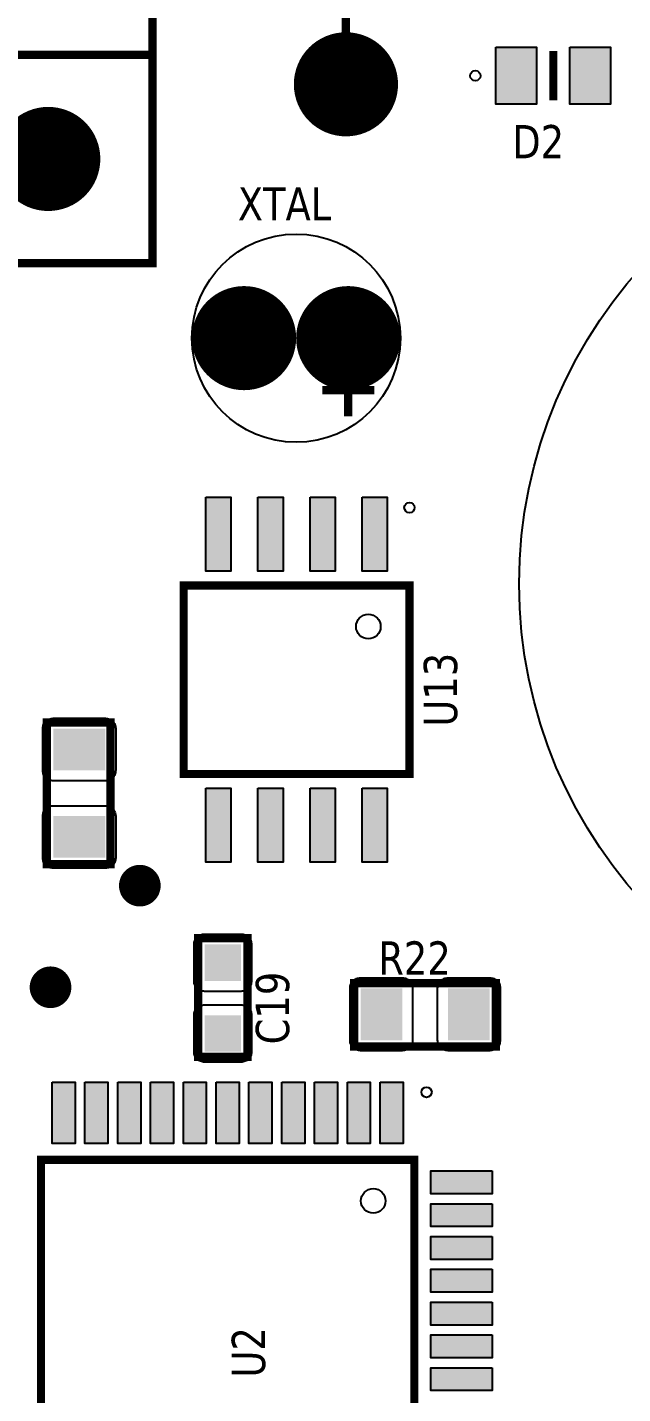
# Model space of a CAD drawing. Header units: millimetres. Extents: x 124 to 302, y 105 to 223.
# Drawn here: x 148.378 to 148.949, y 112.572 to 113.884 of the extents above; entities that cross this region are included whole.
import ezdxf

# ---------------------------------------------------------------- set-up
doc = ezdxf.new("R2010")
doc.units = ezdxf.units.MM
doc.styles.get("Standard").update_dxf_attribs({"font": 'tahoma.ttf'})

# ---------------------------------------------------------------- blocks, each defined once
blk = doc.blocks.new('RPAD')
blk.add_trace([(-0.5, -0.5), (-0.5, 0.5), (0.5, -0.5), (0.5, 0.5)])
blk = doc.blocks.new('EPAD')
at = {"const_width": 0.5}
blk.add_lwpolyline([(-0.25, 0, 1), (0.25, 0, 1)], format="xyb", close=True, dxfattribs=at)

msp = doc.modelspace()

# ---------------------------------------------------------------- linework, layer by layer
for points, const_width in [([(148.6838, 113.9297), (148.6838, 113.8797)], 0.008), ([(148.6838, 113.9297), (148.6838, 113.8797)], 0.008), ([(148.6838, 113.9297), (148.6838, 113.8797)], 0.008), ([(147.8981, 113.658), (148.4981, 113.658), (148.4981, 113.908), (147.8981, 113.908), (147.8981, 113.658)], 0.008), ([(147.8981, 113.658), (148.4981, 113.658), (148.4981, 113.908), (147.8981, 113.908), (147.8981, 113.658)], 0.008), ([(147.8981, 113.658), (148.4981, 113.658), (148.4981, 113.908), (147.8981, 113.908), (147.8981, 113.658)], 0.008), ([(148.8828, 113.8616), (148.8828, 113.8144)], 0.00787), ([(148.8828, 113.8616), (148.8828, 113.8144)], 0.00787), ([(148.8828, 113.8616), (148.8828, 113.8144)], 0.00787), ([(147.8981, 113.858), (148.4981, 113.858)], 0.008), ([(147.8981, 113.858), (148.4981, 113.858)], 0.008), ([(147.8981, 113.858), (148.4981, 113.858)], 0.008), ([(148.686, 113.5109), (148.686, 113.5609)], 0.008), ([(148.686, 113.5109), (148.686, 113.5609)], 0.008), ([(148.686, 113.5109), (148.686, 113.5609)], 0.008), ([(148.711, 113.5359), (148.661, 113.5359)], 0.008), ([(148.711, 113.5359), (148.661, 113.5359)], 0.008), ([(148.711, 113.5359), (148.661, 113.5359)], 0.008), ([(148.5281, 113.3483), (148.5281, 113.1672), (148.7447, 113.1672), (148.7447, 113.3483), (148.5281, 113.3483)], 0.00787), ([(148.5281, 113.3483), (148.5281, 113.1672), (148.7447, 113.1672), (148.7447, 113.3483), (148.5281, 113.3483)], 0.00787), ([(148.5281, 113.3483), (148.5281, 113.1672), (148.7447, 113.1672), (148.7447, 113.3483), (148.5281, 113.3483)], 0.00787), ([(148.3969, 113.0808), (148.4579, 113.0808), (148.4579, 113.2168), (148.3969, 113.2168), (148.3969, 113.0808)], 0.008), ([(148.3969, 113.0808), (148.4579, 113.0808), (148.4579, 113.2168), (148.3969, 113.2168), (148.3969, 113.0808)], 0.008), ([(148.3969, 113.0808), (148.4579, 113.0808), (148.4579, 113.2168), (148.3969, 113.2168), (148.3969, 113.0808)], 0.008), ([(148.542, 112.8955), (148.5893, 112.8955), (148.5893, 113.0096), (148.542, 113.0096), (148.542, 112.8955)], 0.008), ([(148.542, 112.8955), (148.5893, 112.8955), (148.5893, 113.0096), (148.542, 113.0096), (148.542, 112.8955)], 0.008), ([(148.542, 112.8955), (148.5893, 112.8955), (148.5893, 113.0096), (148.542, 113.0096), (148.542, 112.8955)], 0.008), ([(148.6918, 112.9055), (148.8278, 112.9055), (148.8278, 112.9665), (148.6918, 112.9665), (148.6918, 112.9055)], 0.008), ([(148.6918, 112.9055), (148.8278, 112.9055), (148.8278, 112.9665), (148.6918, 112.9665), (148.6918, 112.9055)], 0.008), ([(148.6918, 112.9055), (148.8278, 112.9055), (148.8278, 112.9665), (148.6918, 112.9665), (148.6918, 112.9055)], 0.008), ([(148.3911, 112.7966), (148.3911, 112.4384), (148.7494, 112.4384), (148.7494, 112.7966), (148.3911, 112.7966)], 0.00787), ([(148.3911, 112.7966), (148.3911, 112.4384), (148.7494, 112.4384), (148.7494, 112.7966), (148.3911, 112.7966)], 0.00787), ([(148.3911, 112.7966), (148.3911, 112.4384), (148.7494, 112.4384), (148.7494, 112.7966), (148.3911, 112.7966)], 0.00787)]:
    msp.add_lwpolyline(points, dxfattribs=dict(const_width=const_width))
for points in [[(148.8278, 113.8655), (148.8668, 113.8655), (148.8668, 113.8105), (148.8278, 113.8105), (148.8278, 113.8655)], [(148.8987, 113.8655), (148.9377, 113.8655), (148.9377, 113.8105), (148.8987, 113.8105), (148.8987, 113.8655)], [(148.5494, 113.433), (148.5734, 113.433), (148.5734, 113.362), (148.5494, 113.362), (148.5494, 113.433)], [(148.5994, 113.433), (148.6234, 113.433), (148.6234, 113.362), (148.5994, 113.362), (148.5994, 113.433)], [(148.6494, 113.433), (148.6734, 113.433), (148.6734, 113.362), (148.6494, 113.362), (148.6494, 113.433)], [(148.6994, 113.433), (148.7234, 113.433), (148.7234, 113.362), (148.6994, 113.362), (148.6994, 113.433)], [(148.4629, 113.2108), (148.4629, 113.1708), (148.4628, 113.1697), (148.4627, 113.1687), (148.4624, 113.1677), (148.4621, 113.1668), (148.4617, 113.1659), (148.4612, 113.1651), (148.4606, 113.1643), (148.46, 113.1636), (148.4593, 113.163), (148.4585, 113.1624), (148.4577, 113.1619), (148.4568, 113.1615), (148.4559, 113.1612), (148.4549, 113.161), (148.4539, 113.1608), (148.4529, 113.1608), (148.4029, 113.1608), (148.4018, 113.1608), (148.4008, 113.161), (148.3998, 113.1612), (148.3989, 113.1615), (148.398, 113.1619), (148.3972, 113.1624), (148.3965, 113.163), (148.3957, 113.1636), (148.3951, 113.1643), (148.3945, 113.1651), (148.394, 113.1659), (148.3936, 113.1668), (148.3933, 113.1677), (148.3931, 113.1687), (148.3929, 113.1697), (148.3929, 113.1708), (148.3929, 113.2108), (148.3929, 113.2118), (148.3931, 113.2128), (148.3933, 113.2138), (148.3936, 113.2147), (148.394, 113.2156), (148.3945, 113.2164), (148.3951, 113.2172), (148.3957, 113.2179), (148.3965, 113.2185), (148.3972, 113.2191), (148.398, 113.2196), (148.3989, 113.22), (148.3998, 113.2203), (148.4008, 113.2206), (148.4018, 113.2207), (148.4029, 113.2208), (148.4529, 113.2208), (148.4539, 113.2207), (148.4549, 113.2206), (148.4559, 113.2203), (148.4568, 113.22), (148.4577, 113.2196), (148.4585, 113.2191), (148.4593, 113.2185), (148.46, 113.2179), (148.4606, 113.2172), (148.4612, 113.2164), (148.4617, 113.2156), (148.4621, 113.2147), (148.4624, 113.2138), (148.4627, 113.2128), (148.4628, 113.2118), (148.4629, 113.2108)], [(148.5494, 113.1535), (148.5734, 113.1535), (148.5734, 113.0825), (148.5494, 113.0825), (148.5494, 113.1535)], [(148.5994, 113.1535), (148.6234, 113.1535), (148.6234, 113.0825), (148.5994, 113.0825), (148.5994, 113.1535)], [(148.6494, 113.1535), (148.6734, 113.1535), (148.6734, 113.0825), (148.6494, 113.0825), (148.6494, 113.1535)], [(148.6994, 113.1535), (148.7234, 113.1535), (148.7234, 113.0825), (148.6994, 113.0825), (148.6994, 113.1535)], [(148.4629, 113.1268), (148.4629, 113.0868), (148.4628, 113.0857), (148.4627, 113.0847), (148.4624, 113.0837), (148.4621, 113.0828), (148.4617, 113.0819), (148.4612, 113.0811), (148.4606, 113.0803), (148.46, 113.0796), (148.4593, 113.079), (148.4585, 113.0784), (148.4577, 113.0779), (148.4568, 113.0775), (148.4559, 113.0772), (148.4549, 113.077), (148.4539, 113.0768), (148.4529, 113.0768), (148.4029, 113.0768), (148.4018, 113.0768), (148.4008, 113.077), (148.3998, 113.0772), (148.3989, 113.0775), (148.398, 113.0779), (148.3972, 113.0784), (148.3965, 113.079), (148.3957, 113.0796), (148.3951, 113.0803), (148.3945, 113.0811), (148.394, 113.0819), (148.3936, 113.0828), (148.3933, 113.0837), (148.3931, 113.0847), (148.3929, 113.0857), (148.3929, 113.0868), (148.3929, 113.1268), (148.3929, 113.1278), (148.3931, 113.1288), (148.3933, 113.1298), (148.3936, 113.1307), (148.394, 113.1316), (148.3945, 113.1324), (148.3951, 113.1332), (148.3957, 113.1339), (148.3965, 113.1345), (148.3972, 113.1351), (148.398, 113.1356), (148.3989, 113.136), (148.3998, 113.1363), (148.4008, 113.1366), (148.4018, 113.1367), (148.4029, 113.1368), (148.4529, 113.1368), (148.4539, 113.1367), (148.4549, 113.1366), (148.4559, 113.1363), (148.4568, 113.136), (148.4577, 113.1356), (148.4585, 113.1351), (148.4593, 113.1345), (148.46, 113.1339), (148.4606, 113.1332), (148.4612, 113.1324), (148.4617, 113.1316), (148.4621, 113.1307), (148.4624, 113.1298), (148.4627, 113.1288), (148.4628, 113.1278), (148.4629, 113.1268)], [(148.5931, 113.0035), (148.5931, 112.9685), (148.5931, 112.9675), (148.5929, 112.9665), (148.5927, 112.9655), (148.5924, 112.9646), (148.592, 112.9637), (148.5915, 112.9629), (148.5909, 112.9621), (148.5903, 112.9614), (148.5896, 112.9608), (148.5888, 112.9602), (148.588, 112.9597), (148.5871, 112.9593), (148.5862, 112.959), (148.5852, 112.9587), (148.5842, 112.9586), (148.5831, 112.9585), (148.5481, 112.9585), (148.5471, 112.9586), (148.5461, 112.9587), (148.5451, 112.959), (148.5442, 112.9593), (148.5433, 112.9597), (148.5425, 112.9602), (148.5417, 112.9608), (148.541, 112.9614), (148.5404, 112.9621), (148.5398, 112.9629), (148.5393, 112.9637), (148.5389, 112.9646), (148.5386, 112.9655), (148.5383, 112.9665), (148.5382, 112.9675), (148.5381, 112.9685), (148.5381, 113.0035), (148.5382, 113.0046), (148.5383, 113.0056), (148.5386, 113.0065), (148.5389, 113.0075), (148.5393, 113.0083), (148.5398, 113.0092), (148.5404, 113.0099), (148.541, 113.0106), (148.5417, 113.0113), (148.5425, 113.0118), (148.5433, 113.0123), (148.5442, 113.0128), (148.5451, 113.0131), (148.5461, 113.0133), (148.5471, 113.0135), (148.5481, 113.0135), (148.5831, 113.0135), (148.5842, 113.0135), (148.5852, 113.0133), (148.5862, 113.0131), (148.5871, 113.0128), (148.588, 113.0123), (148.5888, 113.0118), (148.5896, 113.0113), (148.5903, 113.0106), (148.5909, 113.0099), (148.5915, 113.0092), (148.592, 113.0083), (148.5924, 113.0075), (148.5927, 113.0065), (148.5929, 113.0056), (148.5931, 113.0046), (148.5931, 113.0035)], [(148.6978, 112.9715), (148.7378, 112.9715), (148.7389, 112.9714), (148.7399, 112.9713), (148.7408, 112.9711), (148.7418, 112.9707), (148.7426, 112.9703), (148.7435, 112.9698), (148.7442, 112.9692), (148.7449, 112.9686), (148.7456, 112.9679), (148.7462, 112.9671), (148.7467, 112.9663), (148.7471, 112.9654), (148.7474, 112.9645), (148.7476, 112.9635), (148.7478, 112.9625), (148.7478, 112.9615), (148.7478, 112.9115), (148.7478, 112.9105), (148.7476, 112.9095), (148.7474, 112.9085), (148.7471, 112.9076), (148.7467, 112.9067), (148.7462, 112.9059), (148.7456, 112.9051), (148.7449, 112.9044), (148.7442, 112.9038), (148.7435, 112.9032), (148.7426, 112.9027), (148.7418, 112.9023), (148.7408, 112.9019), (148.7399, 112.9017), (148.7389, 112.9016), (148.7378, 112.9015), (148.6978, 112.9015), (148.6968, 112.9016), (148.6958, 112.9017), (148.6948, 112.9019), (148.6939, 112.9023), (148.693, 112.9027), (148.6922, 112.9032), (148.6914, 112.9038), (148.6907, 112.9044), (148.6901, 112.9051), (148.6895, 112.9059), (148.689, 112.9067), (148.6886, 112.9076), (148.6883, 112.9085), (148.688, 112.9095), (148.6879, 112.9105), (148.6878, 112.9115), (148.6878, 112.9615), (148.6879, 112.9625), (148.688, 112.9635), (148.6883, 112.9645), (148.6886, 112.9654), (148.689, 112.9663), (148.6895, 112.9671), (148.6901, 112.9679), (148.6907, 112.9686), (148.6914, 112.9692), (148.6922, 112.9698), (148.693, 112.9703), (148.6939, 112.9707), (148.6948, 112.9711), (148.6958, 112.9713), (148.6968, 112.9714), (148.6978, 112.9715)], [(148.7818, 112.9715), (148.8218, 112.9715), (148.8229, 112.9714), (148.8239, 112.9713), (148.8248, 112.9711), (148.8258, 112.9707), (148.8266, 112.9703), (148.8275, 112.9698), (148.8282, 112.9692), (148.8289, 112.9686), (148.8296, 112.9679), (148.8302, 112.9671), (148.8307, 112.9663), (148.8311, 112.9654), (148.8314, 112.9645), (148.8316, 112.9635), (148.8318, 112.9625), (148.8318, 112.9615), (148.8318, 112.9115), (148.8318, 112.9105), (148.8316, 112.9095), (148.8314, 112.9085), (148.8311, 112.9076), (148.8307, 112.9067), (148.8302, 112.9059), (148.8296, 112.9051), (148.8289, 112.9044), (148.8282, 112.9038), (148.8275, 112.9032), (148.8266, 112.9027), (148.8258, 112.9023), (148.8248, 112.9019), (148.8239, 112.9017), (148.8229, 112.9016), (148.8218, 112.9015), (148.7818, 112.9015), (148.7808, 112.9016), (148.7798, 112.9017), (148.7788, 112.9019), (148.7779, 112.9023), (148.777, 112.9027), (148.7762, 112.9032), (148.7754, 112.9038), (148.7747, 112.9044), (148.7741, 112.9051), (148.7735, 112.9059), (148.773, 112.9067), (148.7726, 112.9076), (148.7723, 112.9085), (148.772, 112.9095), (148.7719, 112.9105), (148.7718, 112.9115), (148.7718, 112.9615), (148.7719, 112.9625), (148.772, 112.9635), (148.7723, 112.9645), (148.7726, 112.9654), (148.773, 112.9663), (148.7735, 112.9671), (148.7741, 112.9679), (148.7747, 112.9686), (148.7754, 112.9692), (148.7762, 112.9698), (148.777, 112.9703), (148.7779, 112.9707), (148.7788, 112.9711), (148.7798, 112.9713), (148.7808, 112.9714), (148.7818, 112.9715)], [(148.5931, 112.9355), (148.5931, 112.9005), (148.5931, 112.8995), (148.5929, 112.8985), (148.5927, 112.8975), (148.5924, 112.8966), (148.592, 112.8957), (148.5915, 112.8949), (148.5909, 112.8941), (148.5903, 112.8934), (148.5896, 112.8928), (148.5888, 112.8922), (148.588, 112.8917), (148.5871, 112.8913), (148.5862, 112.891), (148.5852, 112.8907), (148.5842, 112.8906), (148.5831, 112.8905), (148.5481, 112.8905), (148.5471, 112.8906), (148.5461, 112.8907), (148.5451, 112.891), (148.5442, 112.8913), (148.5433, 112.8917), (148.5425, 112.8922), (148.5417, 112.8928), (148.541, 112.8934), (148.5404, 112.8941), (148.5398, 112.8949), (148.5393, 112.8957), (148.5389, 112.8966), (148.5386, 112.8975), (148.5383, 112.8985), (148.5382, 112.8995), (148.5381, 112.9005), (148.5381, 112.9355), (148.5382, 112.9366), (148.5383, 112.9376), (148.5386, 112.9385), (148.5389, 112.9395), (148.5393, 112.9403), (148.5398, 112.9412), (148.5404, 112.9419), (148.541, 112.9426), (148.5417, 112.9433), (148.5425, 112.9438), (148.5433, 112.9443), (148.5442, 112.9448), (148.5451, 112.9451), (148.5461, 112.9453), (148.5471, 112.9455), (148.5481, 112.9455), (148.5831, 112.9455), (148.5842, 112.9455), (148.5852, 112.9453), (148.5862, 112.9451), (148.5871, 112.9448), (148.588, 112.9443), (148.5888, 112.9438), (148.5896, 112.9433), (148.5903, 112.9426), (148.5909, 112.9419), (148.5915, 112.9412), (148.592, 112.9403), (148.5924, 112.9395), (148.5927, 112.9385), (148.5929, 112.9376), (148.5931, 112.9366), (148.5931, 112.9355)], [(148.4018, 112.8714), (148.4238, 112.8714), (148.4238, 112.8124), (148.4018, 112.8124), (148.4018, 112.8714)], [(148.4333, 112.8714), (148.4553, 112.8714), (148.4553, 112.8124), (148.4333, 112.8124), (148.4333, 112.8714)], [(148.4648, 112.8714), (148.4868, 112.8714), (148.4868, 112.8124), (148.4648, 112.8124), (148.4648, 112.8714)], [(148.4963, 112.8714), (148.5183, 112.8714), (148.5183, 112.8124), (148.4963, 112.8124), (148.4963, 112.8714)], [(148.5278, 112.8714), (148.5498, 112.8714), (148.5498, 112.8124), (148.5278, 112.8124), (148.5278, 112.8714)], [(148.5592, 112.8714), (148.5812, 112.8714), (148.5812, 112.8124), (148.5592, 112.8124), (148.5592, 112.8714)], [(148.5907, 112.8714), (148.6127, 112.8714), (148.6127, 112.8124), (148.5907, 112.8124), (148.5907, 112.8714)], [(148.6222, 112.8714), (148.6442, 112.8714), (148.6442, 112.8124), (148.6222, 112.8124), (148.6222, 112.8714)], [(148.6537, 112.8714), (148.6757, 112.8714), (148.6757, 112.8124), (148.6537, 112.8124), (148.6537, 112.8714)], [(148.6852, 112.8714), (148.7072, 112.8714), (148.7072, 112.8124), (148.6852, 112.8124), (148.6852, 112.8714)], [(148.7167, 112.8714), (148.7387, 112.8714), (148.7387, 112.8124), (148.7167, 112.8124), (148.7167, 112.8714)], [(148.8242, 112.786), (148.8242, 112.764), (148.7652, 112.764), (148.7652, 112.786), (148.8242, 112.786)], [(148.8242, 112.7545), (148.8242, 112.7325), (148.7652, 112.7325), (148.7652, 112.7545), (148.8242, 112.7545)], [(148.8242, 112.723), (148.8242, 112.701), (148.7652, 112.701), (148.7652, 112.723), (148.8242, 112.723)], [(148.8242, 112.6915), (148.8242, 112.6695), (148.7652, 112.6695), (148.7652, 112.6915), (148.8242, 112.6915)], [(148.8242, 112.66), (148.8242, 112.638), (148.7652, 112.638), (148.7652, 112.66), (148.8242, 112.66)], [(148.8242, 112.6285), (148.8242, 112.6065), (148.7652, 112.6065), (148.7652, 112.6285), (148.8242, 112.6285)], [(148.8242, 112.597), (148.8242, 112.575), (148.7652, 112.575), (148.7652, 112.597), (148.8242, 112.597)]]:
    msp.add_lwpolyline(points, close=True)
for centre, radius in [((148.808, 113.838), 0.00492), ((148.808, 113.838), 0.00492), ((148.808, 113.838), 0.00492), ((149.3029, 113.3499), 0.4528), ((149.3029, 113.3499), 0.4528), ((149.3029, 113.3499), 0.4528), ((148.636, 113.5859), 0.1), ((148.636, 113.5859), 0.1), ((148.636, 113.5859), 0.1), ((148.7447, 113.4231), 0.00492), ((148.7447, 113.4231), 0.00492), ((148.7447, 113.4231), 0.00492), ((148.7053, 113.3089), 0.0118), ((148.7053, 113.3089), 0.0118), ((148.7053, 113.3089), 0.0118), ((148.7612, 112.8616), 0.00492), ((148.7612, 112.8616), 0.00492), ((148.7612, 112.8616), 0.00492), ((148.71, 112.7572), 0.0118), ((148.71, 112.7572), 0.0118), ((148.71, 112.7572), 0.0118)]:
    msp.add_circle(centre, radius)

# ---------------------------------------------------------------- block references
for name, p, xscale, yscale in [('EPAD', (148.6838, 113.8297), 0.1, 0.1), ('RPAD', (148.8473, 113.838), 0.039, 0.055), ('RPAD', (148.9182, 113.838), 0.039, 0.055), ('EPAD', (148.3981, 113.758), 0.1, 0.1), ('EPAD', (148.586, 113.5859), 0.1, 0.1), ('EPAD', (148.686, 113.5859), 0.1, 0.1), ('RPAD', (148.5614, 113.3975), 0.024, 0.071), ('RPAD', (148.6114, 113.3975), 0.024, 0.071), ('RPAD', (148.6614, 113.3975), 0.024, 0.071), ('RPAD', (148.7114, 113.3975), 0.024, 0.071), ('RPAD', (148.5614, 113.118), 0.024, 0.071), ('RPAD', (148.6114, 113.118), 0.024, 0.071), ('RPAD', (148.6614, 113.118), 0.024, 0.071), ('RPAD', (148.7114, 113.118), 0.024, 0.071), ('EPAD', (148.486, 113.06), 0.04, 0.04), ('EPAD', (148.4003, 112.9624), 0.04, 0.04), ('RPAD', (148.7178, 112.9365), 0.04, 0.05), ('RPAD', (148.8018, 112.9365), 0.04, 0.05), ('RPAD', (148.4128, 112.8419), 0.022, 0.059), ('RPAD', (148.4443, 112.8419), 0.022, 0.059), ('RPAD', (148.4758, 112.8419), 0.022, 0.059), ('RPAD', (148.5073, 112.8419), 0.022, 0.059), ('RPAD', (148.5388, 112.8419), 0.022, 0.059), ('RPAD', (148.5702, 112.8419), 0.022, 0.059), ('RPAD', (148.6017, 112.8419), 0.022, 0.059), ('RPAD', (148.6332, 112.8419), 0.022, 0.059), ('RPAD', (148.6647, 112.8419), 0.022, 0.059), ('RPAD', (148.6962, 112.8419), 0.022, 0.059), ('RPAD', (148.7277, 112.8419), 0.022, 0.059)]:
    msp.add_blockref(name, p, dxfattribs=dict(xscale=xscale, yscale=yscale))
at = {"rotation": 270}
for p, xscale, yscale in [((148.4279, 113.1908), 0.04, 0.05), ((148.4279, 113.1068), 0.04, 0.05), ((148.5656, 112.986), 0.035, 0.035), ((148.5656, 112.918), 0.035, 0.035), ((148.7947, 112.775), 0.022, 0.059), ((148.7947, 112.7435), 0.022, 0.059), ((148.7947, 112.712), 0.022, 0.059), ((148.7947, 112.6805), 0.022, 0.059), ((148.7947, 112.649), 0.022, 0.059), ((148.7947, 112.6175), 0.022, 0.059), ((148.7947, 112.586), 0.022, 0.059)]:
    msp.add_blockref('RPAD', p, dxfattribs=dict(at, xscale=xscale, yscale=yscale))

# ---------------------------------------------------------------- texts
at = {"width": 0.9375}
for s, p in [('D2', (148.8434, 113.7586)), ('D2', (148.8434, 113.7586)), ('D2', (148.8434, 113.7586)), ('XTAL', (148.58, 113.6989)), ('XTAL', (148.58, 113.6989)), ('XTAL', (148.58, 113.6989)), ('R22', (148.7148, 112.9745)), ('R22', (148.7148, 112.9745)), ('R22', (148.7148, 112.9745))]:
    msp.add_text(s, height=0.032, dxfattribs=at).set_placement(p)
for s, p in [('U13', (148.7905, 113.2127)), ('U13', (148.7905, 113.2127)), ('U13', (148.7905, 113.2127)), ('C19', (148.6293, 112.9076)), ('C19', (148.6293, 112.9076)), ('C19', (148.6293, 112.9076)), ('U2', (148.6062, 112.5875)), ('U2', (148.6062, 112.5875)), ('U2', (148.6062, 112.5875))]:
    msp.add_text(s, height=0.032, rotation=90, dxfattribs=at).set_placement(p)

doc.saveas('drawing.dxf')
